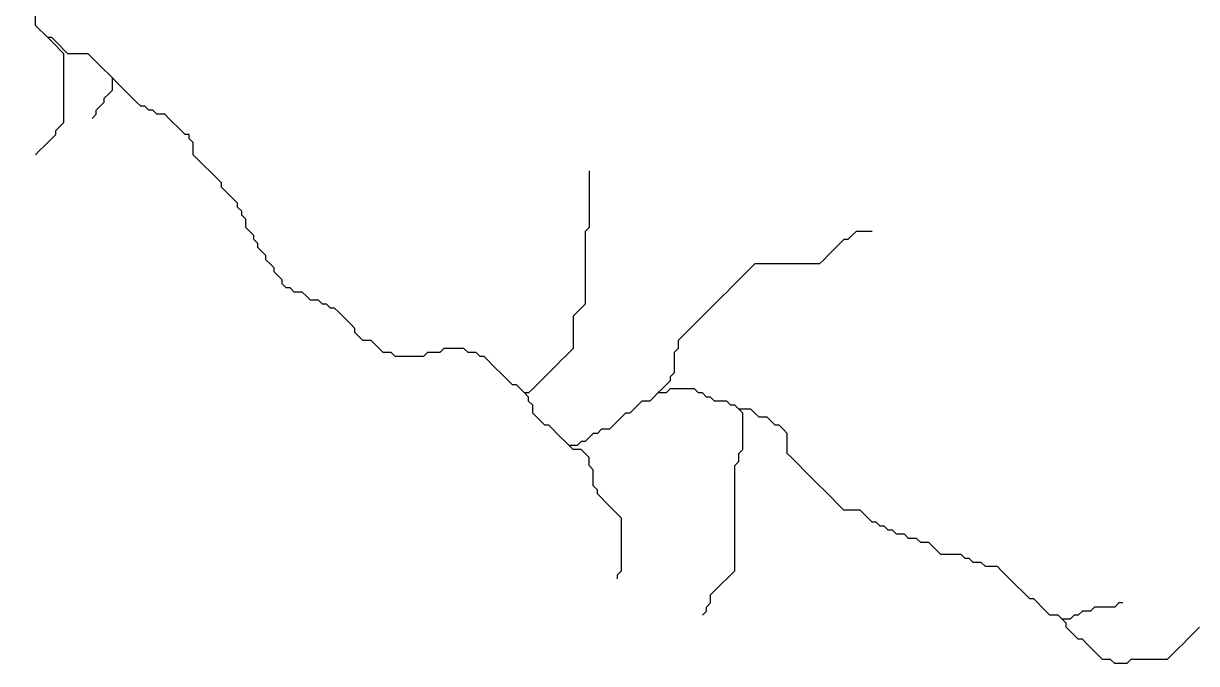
# Model space of a CAD drawing. Header units: metres. Extents: x 837475 to 838479, y 1189012 to 1191015.
# Drawn here: x 837495.1 to 837785.3, y 1189053.5 to 1189211.9 of the extents above; entities that cross this region are included whole.
import ezdxf

# ---------------------------------------------------------------- set-up
doc = ezdxf.new("R2010")
doc.units = ezdxf.units.M
doc.header["$MEASUREMENT"] = 0

msp = doc.modelspace()

# ---------------------------------------------------------------- linework, layer by layer
for points in [[(837501.11, 1189208.42, 1574.42), (837500.12, 1189209.42, 1574.08), (837499.12, 1189210.42, 1574.01), (837498.12, 1189211.42, 1574.01), (837498.12, 1189212.42, 1574), (837498.12, 1189213.42, 1574), (837498.12, 1189214.42, 1574), (837497.12, 1189215.42, 1574), (837496.12, 1189216.42, 1573.87), (837495.12, 1189217.42, 1573.54), (837495.12, 1189218.42, 1573.32), (837495.12, 1189219.42, 1573.11), (837495.12, 1189220.42, 1572.89), (837495.12, 1189221.42, 1572.7), (837495.12, 1189222.41, 1572.52), (837495.12, 1189223.41, 1572.36), (837496.12, 1189224.41, 1572.17), (837496.12, 1189225.41, 1572.08), (837497.12, 1189226.41, 1572.05), (837497.12, 1189227.41, 1572.03), (837497.12, 1189228.41, 1572.03), (837497.12, 1189229.41, 1572.03)], [(837498.12, 1189179.43, 1590.11), (837499.12, 1189180.43, 1589.99), (837500.12, 1189181.43, 1589.81), (837501.11, 1189182.43, 1589.44), (837502.11, 1189183.43, 1589.07), (837503.11, 1189184.43, 1588.72), (837503.11, 1189185.43, 1588.5), (837504.11, 1189186.43, 1588.15), (837505.11, 1189187.43, 1587.6), (837505.11, 1189188.43, 1587.06), (837505.11, 1189189.43, 1586.51), (837505.11, 1189190.43, 1585.94), (837505.11, 1189191.43, 1585.34), (837505.11, 1189192.42, 1584.7), (837505.11, 1189193.42, 1584.04), (837505.11, 1189194.42, 1583.34), (837505.11, 1189195.42, 1582.64), (837505.11, 1189196.42, 1581.92), (837505.11, 1189197.42, 1581.17), (837505.11, 1189198.42, 1580.4), (837505.11, 1189199.42, 1579.56), (837505.11, 1189200.42, 1578.65), (837505.11, 1189201.42, 1577.68), (837505.11, 1189202.42, 1576.69), (837505.11, 1189203.42, 1576.1), (837505.11, 1189204.42, 1576), (837504.11, 1189205.42, 1575.94), (837503.11, 1189206.42, 1575.49), (837502.11, 1189207.42, 1574.94), (837501.11, 1189208.42, 1574.42)], [(837517.11, 1189198.42, 1578.36), (837516.11, 1189199.42, 1578.09), (837515.11, 1189200.42, 1578.01), (837514.11, 1189201.42, 1578), (837513.11, 1189202.42, 1577.99), (837512.11, 1189203.42, 1577.76), (837511.11, 1189204.42, 1577.18), (837510.11, 1189204.42, 1576.83), (837509.11, 1189204.42, 1576.49), (837508.11, 1189204.42, 1576.2), (837507.11, 1189204.42, 1576.03), (837506.11, 1189204.42, 1576), (837505.11, 1189205.42, 1575.99), (837504.11, 1189206.42, 1575.73), (837503.11, 1189207.42, 1575.2), (837502.11, 1189208.42, 1574.68), (837501.11, 1189208.42, 1574.42)], [(837512.11, 1189188.43, 1584.93), (837513.11, 1189189.43, 1584.2), (837513.11, 1189190.43, 1583.71), (837514.11, 1189191.43, 1582.97), (837515.11, 1189192.42, 1582.21), (837515.11, 1189193.42, 1581.69), (837516.11, 1189194.42, 1580.95), (837517.11, 1189195.42, 1580.17), (837517.11, 1189196.42, 1579.54), (837517.11, 1189197.42, 1578.88), (837517.11, 1189198.42, 1578.36)], [(837619.08, 1189120.45, 1606), (837618.08, 1189121.45, 1605.73), (837617.08, 1189122.45, 1604.77), (837616.08, 1189122.45, 1604.27), (837615.08, 1189123.45, 1604.04), (837614.08, 1189124.45, 1603.85), (837613.08, 1189125.45, 1602.91), (837612.08, 1189126.45, 1602.21), (837611.08, 1189127.45, 1602.01), (837610.08, 1189128.45, 1601.56), (837609.08, 1189129.45, 1600.78), (837608.08, 1189129.45, 1600.44), (837607.08, 1189130.45, 1600.13), (837606.08, 1189130.45, 1600.07), (837605.08, 1189130.45, 1600.05), (837604.08, 1189131.45, 1600.01), (837603.08, 1189131.45, 1599.96), (837602.08, 1189131.45, 1599.67), (837601.08, 1189131.45, 1599.07), (837600.08, 1189131.45, 1598.54), (837599.08, 1189131.45, 1598.28), (837598.08, 1189130.45, 1598.09), (837597.08, 1189130.45, 1598.02), (837596.08, 1189130.45, 1598.02), (837595.08, 1189130.45, 1598.02), (837594.08, 1189129.45, 1598.01), (837593.08, 1189129.45, 1598), (837592.08, 1189129.45, 1597.84), (837591.08, 1189129.45, 1597.14), (837590.08, 1189129.45, 1596.49), (837589.09, 1189129.45, 1596.26), (837588.09, 1189129.45, 1596.2), (837587.09, 1189129.45, 1596.17), (837586.09, 1189130.45, 1596.08), (837585.09, 1189130.45, 1596.01), (837584.09, 1189130.45, 1596), (837583.09, 1189131.45, 1596), (837582.09, 1189132.45, 1595.89), (837581.09, 1189133.44, 1595.14), (837580.09, 1189133.44, 1594.57), (837579.09, 1189133.44, 1594.2), (837578.09, 1189134.44, 1594.02), (837577.09, 1189135.44, 1594.01), (837577.09, 1189136.44, 1594.01), (837576.09, 1189137.44, 1593.99), (837575.09, 1189138.44, 1593.72), (837574.09, 1189139.44, 1592.98), (837573.09, 1189140.44, 1592.34), (837572.09, 1189141.44, 1592.18), (837571.09, 1189141.44, 1592.14), (837570.09, 1189142.44, 1592.05), (837569.09, 1189142.44, 1592.04), (837568.09, 1189143.44, 1592.01), (837567.09, 1189143.44, 1592), (837566.09, 1189143.44, 1592), (837565.09, 1189144.44, 1591.98), (837564.09, 1189145.44, 1591.57), (837563.09, 1189145.44, 1591.14), (837562.09, 1189145.44, 1590.72), (837561.09, 1189146.44, 1590.36), (837560.1, 1189146.44, 1590.24), (837559.1, 1189147.44, 1590.18), (837559.1, 1189148.44, 1590.15), (837558.1, 1189149.44, 1590.09), (837557.1, 1189150.44, 1590.08), (837557.1, 1189151.44, 1590.08), (837556.1, 1189152.44, 1590.02), (837555.1, 1189153.44, 1590.01), (837555.1, 1189154.44, 1590.01), (837554.1, 1189155.44, 1590.01), (837553.1, 1189156.44, 1590.01), (837553.1, 1189157.44, 1590), (837552.1, 1189158.44, 1590), (837552.1, 1189159.44, 1590), (837551.1, 1189160.44, 1589.96), (837550.1, 1189161.44, 1589.42), (837550.1, 1189162.43, 1588.83), (837550.1, 1189163.43, 1588.41), (837549.1, 1189164.43, 1588.18), (837549.1, 1189165.43, 1588.08), (837548.1, 1189166.43, 1588.02), (837548.1, 1189167.43, 1588.01), (837547.1, 1189168.43, 1588), (837546.1, 1189169.43, 1587.99), (837545.1, 1189170.43, 1587.64), (837544.1, 1189171.43, 1586.91), (837544.1, 1189172.43, 1586.47), (837543.1, 1189173.43, 1586.09), (837542.1, 1189174.43, 1586.01), (837541.1, 1189175.43, 1586), (837540.1, 1189176.43, 1586), (837539.1, 1189177.43, 1586), (837538.1, 1189178.43, 1585.86), (837537.1, 1189179.43, 1585.37), (837537.1, 1189180.43, 1585.05), (837537.1, 1189181.43, 1584.73), (837537.1, 1189182.43, 1584.41), (837536.1, 1189183.43, 1584.06), (837536.1, 1189184.43, 1584.02), (837535.1, 1189184.43, 1584), (837534.1, 1189185.43, 1584), (837533.1, 1189186.43, 1584), (837532.1, 1189187.43, 1583.99), (837531.1, 1189188.43, 1583.6), (837530.11, 1189189.43, 1582.93), (837529.11, 1189189.43, 1582.51), (837528.11, 1189189.43, 1582.21), (837527.11, 1189190.43, 1582.14), (837526.11, 1189190.43, 1582.05), (837525.11, 1189191.43, 1582.02), (837524.11, 1189191.43, 1582), (837523.11, 1189192.42, 1581.99), (837522.11, 1189193.42, 1581.74), (837521.11, 1189194.42, 1581), (837520.11, 1189195.42, 1580.28), (837519.11, 1189196.42, 1579.74), (837518.11, 1189197.42, 1579.03), (837517.11, 1189198.42, 1578.36)], [(837635.07, 1189175.43, 1628), (837635.07, 1189174.43, 1628), (837635.07, 1189173.43, 1628), (837635.07, 1189172.43, 1627.99), (837635.07, 1189171.43, 1627.96), (837635.07, 1189170.43, 1627.89), (837635.07, 1189169.43, 1627.81), (837635.07, 1189168.43, 1627.73), (837635.07, 1189167.43, 1627.65), (837635.07, 1189166.43, 1627.57), (837635.07, 1189165.43, 1627.48), (837635.07, 1189164.43, 1627.4), (837635.07, 1189163.43, 1627.31), (837635.07, 1189162.43, 1627.23), (837635.07, 1189161.44, 1627.16), (837634.07, 1189160.44, 1627.05), (837634.07, 1189159.44, 1626.97), (837634.07, 1189158.44, 1626.89), (837634.07, 1189157.44, 1626.8), (837634.07, 1189156.44, 1626.73), (837634.07, 1189155.44, 1626.64), (837634.07, 1189154.44, 1626.55), (837634.07, 1189153.44, 1626.46), (837634.07, 1189152.44, 1626.36), (837634.07, 1189151.44, 1626.26), (837634.07, 1189150.44, 1626.17), (837634.07, 1189149.44, 1626.06), (837634.07, 1189148.44, 1625.91), (837634.07, 1189147.44, 1625.68), (837634.07, 1189146.44, 1625.44), (837634.07, 1189145.44, 1625.2), (837634.07, 1189144.44, 1624.97), (837634.07, 1189143.44, 1624.73), (837634.07, 1189142.44, 1624.5), (837633.07, 1189141.44, 1624.17), (837632.07, 1189140.44, 1623.63), (837631.07, 1189139.44, 1622.94), (837631.07, 1189138.44, 1622.45), (837631.07, 1189137.44, 1621.93), (837631.07, 1189136.44, 1621.36), (837631.07, 1189135.44, 1620.78), (837631.07, 1189134.44, 1620.2), (837631.07, 1189133.44, 1619.6), (837631.07, 1189132.45, 1619.01), (837631.07, 1189131.45, 1618.41), (837630.07, 1189130.45, 1617.52), (837629.07, 1189129.45, 1616.43), (837628.07, 1189128.45, 1615.31), (837627.07, 1189127.45, 1614.12), (837626.07, 1189126.45, 1612.86), (837625.07, 1189125.45, 1611.61), (837624.07, 1189124.45, 1610.38), (837623.07, 1189123.45, 1609.16), (837622.07, 1189122.45, 1607.96), (837621.07, 1189121.45, 1606.88), (837620.07, 1189120.45, 1606.12), (837619.08, 1189120.45, 1606)], [(837705.05, 1189160.44, 1644.23), (837704.05, 1189160.44, 1643.62), (837703.05, 1189160.44, 1643.01), (837702.05, 1189160.44, 1642.4), (837701.05, 1189160.44, 1641.83), (837700.05, 1189159.44, 1641.11), (837699.05, 1189158.44, 1640.4), (837698.05, 1189158.44, 1639.92), (837697.05, 1189157.44, 1639.3), (837696.05, 1189156.44, 1638.7), (837695.05, 1189155.44, 1638.09), (837694.05, 1189154.44, 1637.49), (837693.05, 1189153.44, 1636.87), (837692.05, 1189152.44, 1636.27), (837691.05, 1189152.44, 1635.85), (837690.05, 1189152.44, 1635.43), (837689.05, 1189152.44, 1635.01), (837688.05, 1189152.44, 1634.59), (837687.05, 1189152.44, 1634.17), (837686.05, 1189152.44, 1633.77), (837685.05, 1189152.44, 1633.38), (837684.05, 1189152.44, 1632.99), (837683.05, 1189152.44, 1632.6), (837682.05, 1189152.44, 1632.22), (837681.05, 1189152.44, 1631.87), (837680.05, 1189152.44, 1631.56), (837679.05, 1189152.44, 1631.25), (837678.06, 1189152.44, 1630.94), (837677.06, 1189152.44, 1630.63), (837676.06, 1189152.44, 1630.33), (837675.06, 1189151.44, 1629.94), (837674.06, 1189150.44, 1629.61), (837673.06, 1189149.44, 1629.3), (837672.06, 1189148.44, 1628.98), (837671.06, 1189147.44, 1628.66), (837670.06, 1189146.44, 1628.35), (837669.06, 1189145.44, 1628.03), (837668.06, 1189144.44, 1627.69), (837667.06, 1189143.44, 1627.33), (837666.06, 1189142.44, 1626.97), (837665.06, 1189141.44, 1626.6), (837664.06, 1189140.44, 1626.23), (837663.06, 1189139.44, 1625.85), (837662.06, 1189138.44, 1625.46), (837661.06, 1189137.44, 1625.09), (837660.06, 1189136.44, 1624.72), (837659.06, 1189135.44, 1624.38), (837658.06, 1189134.44, 1623.99), (837657.06, 1189133.44, 1623.37), (837657.06, 1189132.45, 1622.88), (837657.06, 1189131.45, 1622.39), (837656.06, 1189130.45, 1621.7), (837656.06, 1189129.45, 1621.21), (837656.06, 1189128.45, 1620.72), (837656.06, 1189127.45, 1620.23), (837656.06, 1189126.45, 1619.74), (837656.06, 1189125.45, 1619.26), (837655.06, 1189124.45, 1618.59), (837655.06, 1189123.45, 1618.14), (837654.06, 1189122.45, 1617.57), (837653.06, 1189121.45, 1616.88), (837652.06, 1189120.45, 1616.27)], [(837672.06, 1189116.45, 1620.65), (837671.06, 1189117.45, 1620.64), (837670.06, 1189117.45, 1620.64), (837669.06, 1189118.45, 1620.64), (837668.06, 1189118.45, 1620.64), (837667.06, 1189118.45, 1620.54), (837666.06, 1189118.45, 1620.54), (837665.06, 1189119.45, 1620.38), (837664.06, 1189119.45, 1620.38), (837663.06, 1189120.45, 1620.28), (837662.06, 1189120.45, 1620.27), (837661.06, 1189121.45, 1620.22), (837660.06, 1189121.45, 1619.55), (837659.06, 1189121.45, 1618.94), (837658.06, 1189121.45, 1618.54), (837657.06, 1189121.45, 1618.23), (837656.06, 1189121.45, 1617.99), (837655.06, 1189121.45, 1617.68), (837654.06, 1189120.45, 1617.07), (837653.06, 1189120.45, 1616.6), (837652.06, 1189120.45, 1616.27)], [(837630.07, 1189107.45, 1610), (837629.07, 1189108.45, 1610), (837628.07, 1189109.45, 1609.97), (837627.07, 1189110.45, 1609.54), (837626.07, 1189111.45, 1608.81), (837625.07, 1189112.45, 1608.26), (837624.07, 1189112.45, 1608.05), (837623.07, 1189113.45, 1608), (837622.07, 1189114.45, 1607.87), (837621.07, 1189115.45, 1607.41), (837621.07, 1189116.45, 1607.03), (837621.07, 1189117.45, 1606.66), (837620.07, 1189118.45, 1606.2), (837620.07, 1189119.45, 1606.06), (837619.08, 1189120.45, 1606)], [(837652.06, 1189120.45, 1616.27), (837651.06, 1189119.45, 1616.02), (837650.06, 1189118.45, 1615.84), (837649.07, 1189118.45, 1615.55), (837648.07, 1189118.45, 1615.25), (837647.07, 1189117.45, 1614.85), (837646.07, 1189116.45, 1614.39), (837645.07, 1189115.45, 1613.96), (837644.07, 1189115.45, 1613.71), (837643.07, 1189114.45, 1613.36), (837642.07, 1189113.45, 1613), (837641.07, 1189112.45, 1612.65), (837640.07, 1189111.45, 1612.29), (837639.07, 1189111.45, 1612.06), (837638.07, 1189111.45, 1611.87), (837637.07, 1189110.45, 1611.57), (837636.07, 1189110.45, 1611.33), (837635.07, 1189109.45, 1611), (837634.07, 1189108.45, 1610.67), (837633.07, 1189108.45, 1610.43), (837632.07, 1189107.45, 1610.12), (837631.07, 1189107.45, 1610.02), (837630.07, 1189107.45, 1610)], [(837663.06, 1189065.47, 1628.07), (837664.06, 1189066.47, 1628.02), (837664.06, 1189067.47, 1628.02), (837665.06, 1189068.47, 1628.01), (837665.06, 1189069.47, 1628.01), (837665.06, 1189070.47, 1628.01), (837666.06, 1189071.47, 1628.01), (837667.06, 1189072.47, 1628), (837668.06, 1189073.46, 1628), (837669.06, 1189074.46, 1628), (837670.06, 1189075.46, 1628), (837671.06, 1189076.46, 1627.94), (837671.06, 1189077.46, 1627.84), (837671.06, 1189078.46, 1627.74), (837671.06, 1189079.46, 1627.63), (837671.06, 1189080.46, 1627.52), (837671.06, 1189081.46, 1627.41), (837671.06, 1189082.46, 1627.31), (837671.06, 1189083.46, 1627.2), (837671.06, 1189084.46, 1627.09), (837671.06, 1189085.46, 1626.98), (837671.06, 1189086.46, 1626.87), (837671.06, 1189087.46, 1626.77), (837671.06, 1189088.46, 1626.66), (837671.06, 1189089.46, 1626.55), (837671.06, 1189090.46, 1626.44), (837671.06, 1189091.46, 1626.34), (837671.06, 1189092.46, 1626.23), (837671.06, 1189093.46, 1626.13), (837671.06, 1189094.46, 1626.01), (837671.06, 1189095.46, 1625.86), (837671.06, 1189096.46, 1625.68), (837671.06, 1189097.46, 1625.49), (837671.06, 1189098.46, 1625.3), (837671.06, 1189099.46, 1625.11), (837671.06, 1189100.46, 1624.92), (837671.06, 1189101.46, 1624.74), (837671.06, 1189102.46, 1624.56), (837672.06, 1189103.45, 1624.31), (837672.06, 1189104.45, 1624.14), (837672.06, 1189105.45, 1624.01), (837673.06, 1189106.45, 1623.77), (837673.06, 1189107.45, 1623.53), (837673.06, 1189108.45, 1623.29), (837673.06, 1189109.45, 1623.05), (837673.06, 1189110.45, 1622.8), (837673.06, 1189111.45, 1622.52), (837673.06, 1189112.45, 1622.24), (837673.06, 1189113.45, 1621.93), (837673.06, 1189114.45, 1621.45), (837673.06, 1189115.45, 1621.03), (837672.06, 1189116.45, 1620.65)], [(837752.03, 1189064.47, 1634.05), (837751.03, 1189065.47, 1634.01), (837750.03, 1189065.47, 1634), (837749.03, 1189065.47, 1634), (837748.03, 1189066.47, 1633.98), (837747.03, 1189067.47, 1633.68), (837746.03, 1189068.47, 1633.14), (837745.03, 1189069.47, 1632.64), (837744.03, 1189069.47, 1632.37), (837743.03, 1189070.47, 1632.15), (837742.03, 1189071.47, 1632.06), (837741.03, 1189072.47, 1632.02), (837740.03, 1189073.46, 1631.99), (837739.03, 1189074.46, 1631.71), (837738.04, 1189075.46, 1631.1), (837737.04, 1189076.46, 1630.51), (837736.04, 1189077.46, 1630.1), (837735.04, 1189077.46, 1630.01), (837734.04, 1189077.46, 1630), (837733.04, 1189077.46, 1630), (837732.04, 1189078.46, 1629.92), (837731.04, 1189078.46, 1629.45), (837730.04, 1189078.46, 1628.84), (837729.04, 1189079.46, 1628.21), (837728.04, 1189079.46, 1628.07), (837727.04, 1189080.46, 1628.01), (837726.04, 1189080.46, 1628), (837725.04, 1189080.46, 1628), (837724.04, 1189080.46, 1628), (837723.04, 1189080.46, 1627.94), (837722.04, 1189080.46, 1627.64), (837721.04, 1189081.46, 1627.04), (837720.04, 1189082.46, 1626.5), (837719.04, 1189083.46, 1626.21), (837718.04, 1189083.46, 1626.12), (837717.04, 1189083.46, 1626.07), (837716.04, 1189084.46, 1626.02), (837715.04, 1189084.46, 1626.02), (837714.04, 1189084.46, 1626.02), (837713.04, 1189085.46, 1626.02), (837712.04, 1189085.46, 1626.01), (837711.04, 1189085.46, 1626.01), (837710.04, 1189086.46, 1626.01), (837709.04, 1189086.46, 1626.01), (837708.05, 1189087.46, 1626.01), (837707.05, 1189087.46, 1626), (837706.05, 1189088.46, 1626), (837705.05, 1189088.46, 1626), (837704.05, 1189089.46, 1626), (837703.05, 1189090.46, 1625.84), (837702.05, 1189091.46, 1625.39), (837701.05, 1189091.46, 1625.06), (837700.05, 1189091.46, 1624.73), (837699.05, 1189091.46, 1624.41), (837698.05, 1189091.46, 1624.23), (837697.05, 1189092.46, 1624.14), (837696.05, 1189093.46, 1624.09), (837695.05, 1189094.46, 1624.06), (837694.05, 1189095.46, 1624.03), (837693.05, 1189096.46, 1624.02), (837692.05, 1189097.46, 1624.01), (837691.05, 1189098.46, 1624.01), (837690.05, 1189099.46, 1624.01), (837689.05, 1189100.46, 1624), (837688.05, 1189101.46, 1624), (837687.05, 1189102.46, 1624), (837686.05, 1189103.45, 1624), (837685.05, 1189104.45, 1623.84), (837684.05, 1189105.45, 1623.42), (837684.05, 1189106.45, 1623.15), (837684.05, 1189107.45, 1622.88), (837684.05, 1189108.45, 1622.61), (837684.05, 1189109.45, 1622.35), (837684.05, 1189110.45, 1622.14), (837683.05, 1189111.45, 1622.02), (837682.05, 1189112.45, 1622.01), (837681.05, 1189112.45, 1622.01), (837680.05, 1189113.45, 1622.01), (837679.05, 1189114.45, 1622), (837678.06, 1189114.45, 1622), (837677.06, 1189114.45, 1622), (837676.06, 1189115.45, 1621.99), (837675.06, 1189116.45, 1621.77), (837674.06, 1189116.45, 1621.31), (837673.06, 1189116.45, 1620.81), (837672.06, 1189116.45, 1620.65)], [(837642.07, 1189074.46, 1629.21), (837642.07, 1189075.46, 1629.02), (837643.07, 1189076.46, 1628.77), (837643.07, 1189077.46, 1628.58), (837643.07, 1189078.46, 1628.4), (837643.07, 1189079.46, 1628.2), (837643.07, 1189080.46, 1628.01), (837643.07, 1189081.46, 1627.78), (837643.07, 1189082.46, 1627.57), (837643.07, 1189083.46, 1627.36), (837643.07, 1189084.46, 1627.15), (837643.07, 1189085.46, 1626.95), (837643.07, 1189086.46, 1626.75), (837643.07, 1189087.46, 1626.55), (837643.07, 1189088.46, 1626.35), (837643.07, 1189089.46, 1626.14), (837642.07, 1189090.46, 1625.74), (837641.07, 1189091.46, 1625.19), (837640.07, 1189092.46, 1624.59), (837639.07, 1189093.46, 1623.83), (837638.07, 1189094.46, 1622.47), (837637.07, 1189095.46, 1621.03), (837637.07, 1189096.46, 1620.1), (837636.07, 1189097.46, 1618.76), (837636.07, 1189098.46, 1617.8), (837636.07, 1189099.46, 1616.86), (837636.07, 1189100.46, 1615.93), (837636.07, 1189101.46, 1615), (837635.07, 1189102.46, 1613.65), (837635.07, 1189103.45, 1612.71), (837635.07, 1189104.45, 1611.88), (837634.07, 1189105.45, 1610.99), (837633.07, 1189106.45, 1610.39), (837632.07, 1189106.45, 1610.08), (837631.07, 1189106.45, 1610.02), (837630.07, 1189107.45, 1610)], [(837767.03, 1189068.47, 1643.08), (837766.03, 1189068.47, 1642.69), (837765.03, 1189067.47, 1642.15), (837764.03, 1189067.47, 1641.8), (837763.03, 1189067.47, 1641.23), (837762.03, 1189067.47, 1640.62), (837761.03, 1189067.47, 1640.03), (837760.03, 1189067.47, 1639.42), (837759.03, 1189066.47, 1638.54), (837758.03, 1189066.47, 1637.92), (837757.03, 1189066.47, 1637.31), (837756.03, 1189065.47, 1636.41), (837755.03, 1189065.47, 1635.79), (837754.03, 1189064.47, 1634.9), (837753.03, 1189064.47, 1634.31), (837752.03, 1189064.47, 1634.05)], [(837786.02, 1189062.47, 1644.01), (837785.02, 1189061.47, 1644.01), (837784.02, 1189060.47, 1644.01), (837783.02, 1189059.47, 1644.01), (837782.02, 1189058.47, 1644), (837781.02, 1189057.47, 1644), (837780.02, 1189056.47, 1644), (837779.02, 1189055.47, 1643.89), (837778.02, 1189054.47, 1643.54), (837777.02, 1189054.47, 1643.32), (837776.02, 1189054.47, 1643.1), (837775.02, 1189054.47, 1642.89), (837774.02, 1189054.47, 1642.68), (837773.02, 1189054.47, 1642.49), (837772.02, 1189054.47, 1642.3), (837771.02, 1189054.47, 1642.14), (837770.02, 1189054.47, 1642.05), (837769.02, 1189054.47, 1642.05), (837768.02, 1189053.47, 1642.05), (837767.03, 1189053.47, 1642.03), (837766.03, 1189053.47, 1642.01), (837765.03, 1189053.47, 1642), (837764.03, 1189054.47, 1641.99), (837763.03, 1189054.47, 1641.87), (837762.03, 1189054.47, 1641.59), (837761.03, 1189055.47, 1641.12), (837760.03, 1189056.47, 1640.59), (837759.03, 1189057.47, 1639.71), (837758.03, 1189058.47, 1638.38), (837757.03, 1189059.47, 1637.09), (837756.03, 1189059.47, 1636.43), (837755.03, 1189060.47, 1636.04), (837754.03, 1189061.47, 1635.54), (837753.03, 1189062.47, 1634.75), (837753.03, 1189063.47, 1634.33), (837752.03, 1189064.47, 1634.05)]]:
    msp.add_polyline3d(points)

doc.saveas('drawing.dxf')
